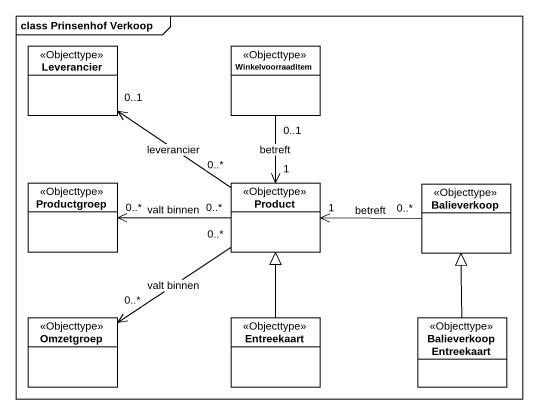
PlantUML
@startuml
mainframe class Prinsenhof Verkoop
hide circle
hide empty members
class Leverancier <<Objecttype>>
class Winkelvoorraaditem <<Objecttype>>
class Productgroep <<Objecttype>>
class Product <<Objecttype>>
class Balieverkoop <<Objecttype>>
class Omzetgroep <<Objecttype>>
class Entreekaart <<Objecttype>>
class "Balieverkoop Entreekaart" as Balieverkoop_Entreekaart <<Objecttype>>
Winkelvoorraaditem "0..1" --> "1" Product : betreft
Product "0..*" -up-> "0..1" Leverancier : leverancier
Product "0..*" -left-> "0..*" Productgroep : valt binnen
Product "0..*" --> "0..*" Omzetgroep : valt binnen
Balieverkoop "0..*" -left-> "1" Product : betreft
Entreekaart -up-|> Product
Balieverkoop_Entreekaart -up-|> Balieverkoop
@enduml
